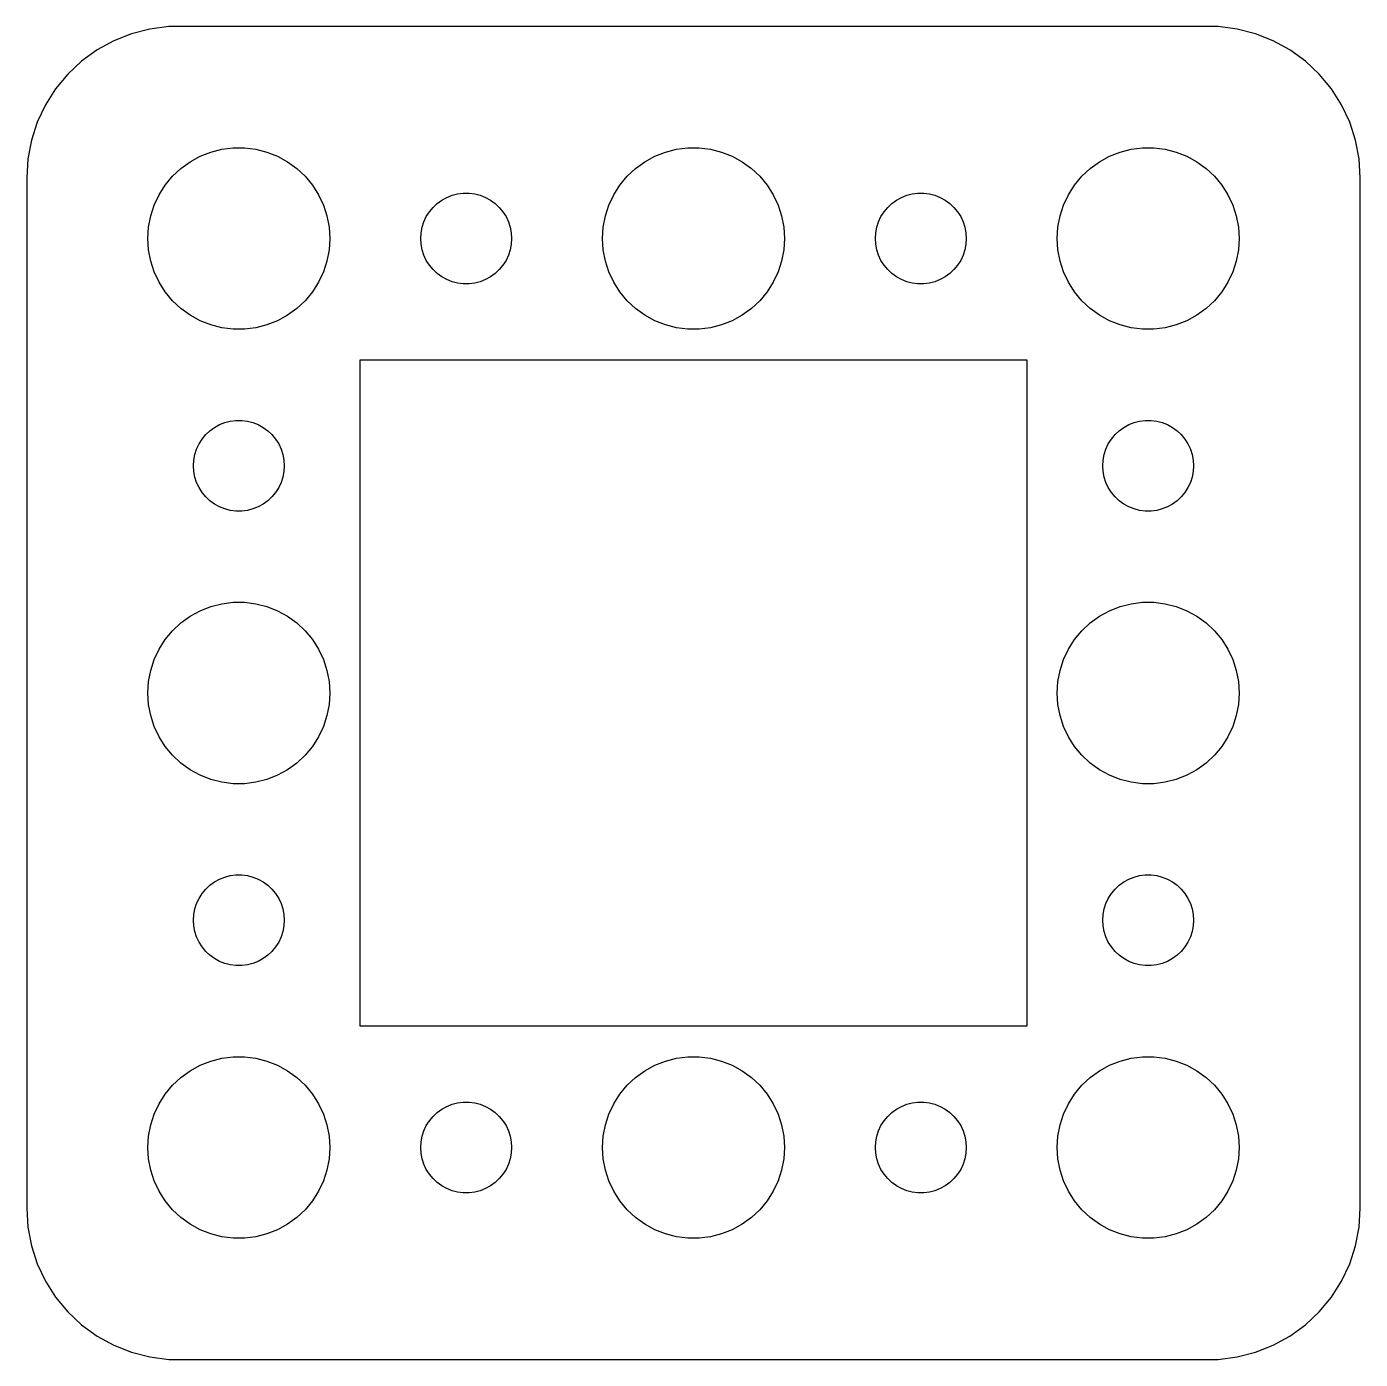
# Model space of a CAD drawing. Header units: metres. Extents: x -22 to 22, y 248 to 508.
# Drawn here: x -22 to 22, y 302.01 to 345.99 of the extents above; entities that cross this region are included whole.
import ezdxf

# ---------------------------------------------------------------- set-up
doc = ezdxf.new("R2010")
doc.units = ezdxf.units.M

msp = doc.modelspace()

# ---------------------------------------------------------------- linework, layer by layer
for p, q in [((-17.9369, 345.911), (-18.5451, 345.755)), ((-17.3139, 345.99), (-17.9369, 345.911)), ((17.3139, 345.99), (-17.3139, 345.99)), ((17.9369, 345.911), (17.3139, 345.99)), ((18.5451, 345.755), (17.9369, 345.911)), ((-19.1289, 345.524), (-19.6791, 345.222)), ((-18.5451, 345.755), (-19.1289, 345.524)), ((19.1289, 345.524), (18.5451, 345.755)), ((19.6791, 345.222), (19.1289, 345.524)), ((-19.6791, 345.222), (-20.1871, 344.853)), ((20.1871, 344.853), (19.6791, 345.222)), ((-20.1871, 344.853), (-20.6448, 344.423)), ((20.6448, 344.423), (20.1871, 344.853)), ((-20.6448, 344.423), (-21.0451, 343.939)), ((21.0451, 343.939), (20.6448, 344.423)), ((-21.0451, 343.939), (-21.3815, 343.409)), ((21.3815, 343.409), (21.0451, 343.939)), ((-21.3815, 343.409), (-21.6489, 342.841)), ((21.6489, 342.841), (21.3815, 343.409)), ((-21.6489, 342.841), (-21.8429, 342.243)), ((21.8429, 342.243), (21.6489, 342.841)), ((-21.8429, 342.243), (-21.9606, 341.627)), ((-15.927, 341.853), (-15.5621, 341.947)), ((-15.5621, 341.947), (-15.1884, 341.994)), ((-15.1884, 341.994), (-14.8116, 341.994)), ((-14.8116, 341.994), (-14.4379, 341.947)), ((-14.4379, 341.947), (-14.0729, 341.853)), ((-0.92705, 341.853), (-0.56213, 341.947)), ((-0.56213, 341.947), (-0.18837, 341.994)), ((-0.18837, 341.994), (0.18837, 341.994)), ((0.18837, 341.994), (0.56213, 341.947)), ((0.56213, 341.947), (0.92705, 341.853)), ((14.0729, 341.853), (14.4379, 341.947)), ((14.4379, 341.947), (14.8116, 341.994)), ((14.8116, 341.994), (15.1884, 341.994)), ((15.1884, 341.994), (15.5621, 341.947)), ((15.5621, 341.947), (15.927, 341.853)), ((21.9606, 341.627), (21.8429, 342.243)), ((-21.9606, 341.627), (-22, 341)), ((-16.9123, 341.312), (-16.6075, 341.533)), ((-16.6075, 341.533), (-16.2773, 341.714)), ((-16.2773, 341.714), (-15.927, 341.853)), ((-14.0729, 341.853), (-13.7227, 341.714)), ((-13.7227, 341.714), (-13.3925, 341.533)), ((-13.3925, 341.533), (-13.0877, 341.312)), ((-1.91226, 341.312), (-1.60747, 341.533)), ((-1.60747, 341.533), (-1.27733, 341.714)), ((-1.27733, 341.714), (-0.92705, 341.853)), ((0.92705, 341.853), (1.27733, 341.714)), ((1.27733, 341.714), (1.60747, 341.533)), ((1.60747, 341.533), (1.91226, 341.312)), ((13.0877, 341.312), (13.3925, 341.533)), ((13.3925, 341.533), (13.7227, 341.714)), ((13.7227, 341.714), (14.0729, 341.853)), ((15.927, 341.853), (16.2773, 341.714)), ((16.2773, 341.714), (16.6075, 341.533)), ((16.6075, 341.533), (16.9123, 341.312)), ((22, 341), (21.9606, 341.627)), ((-22, 341), (-22, 307)), ((-17.427, 340.763), (-17.1869, 341.054)), ((-17.1869, 341.054), (-16.9123, 341.312)), ((-13.0877, 341.312), (-12.8131, 341.054)), ((-12.8131, 341.054), (-12.5729, 340.763)), ((-2.42705, 340.763), (-2.1869, 341.054)), ((-2.1869, 341.054), (-1.91226, 341.312)), ((1.91226, 341.312), (2.1869, 341.054)), ((2.1869, 341.054), (2.42705, 340.763)), ((12.5729, 340.763), (12.8131, 341.054)), ((12.8131, 341.054), (13.0877, 341.312)), ((16.9123, 341.312), (17.1869, 341.054)), ((17.1869, 341.054), (17.427, 340.763)), ((22, 307), (22, 341)), ((-17.6289, 340.445), (-17.427, 340.763)), ((-12.5729, 340.763), (-12.3711, 340.445)), ((-2.62891, 340.445), (-2.42705, 340.763)), ((2.42705, 340.763), (2.62891, 340.445)), ((12.3711, 340.445), (12.5729, 340.763)), ((17.427, 340.763), (17.6289, 340.445)), ((-17.7893, 340.104), (-17.6289, 340.445)), ((-12.3711, 340.445), (-12.2107, 340.104)), ((-8.59344, 340.027), (-8.45613, 340.156)), ((-8.45613, 340.156), (-8.30373, 340.266)), ((-8.30373, 340.266), (-8.13866, 340.357)), ((-8.13866, 340.357), (-7.96352, 340.427)), ((-7.96352, 340.427), (-7.78107, 340.473)), ((-7.78107, 340.473), (-7.59418, 340.497)), ((-7.59418, 340.497), (-7.40581, 340.497)), ((-7.40581, 340.497), (-7.21892, 340.473)), ((-7.21892, 340.473), (-7.03647, 340.427)), ((-7.03647, 340.427), (-6.86133, 340.357)), ((-6.86133, 340.357), (-6.69626, 340.266)), ((-6.69626, 340.266), (-6.54385, 340.156)), ((-6.54385, 340.156), (-6.40654, 340.027)), ((-2.78932, 340.104), (-2.62891, 340.445)), ((2.62891, 340.445), (2.78932, 340.104)), ((6.40654, 340.027), (6.54385, 340.156)), ((6.54385, 340.156), (6.69626, 340.266)), ((6.69626, 340.266), (6.86133, 340.357)), ((6.86133, 340.357), (7.03647, 340.427)), ((7.03647, 340.427), (7.21892, 340.473)), ((7.21892, 340.473), (7.40581, 340.497)), ((7.40581, 340.497), (7.59418, 340.497)), ((7.59418, 340.497), (7.78107, 340.473)), ((7.78107, 340.473), (7.96352, 340.427)), ((7.96352, 340.427), (8.13866, 340.357)), ((8.13866, 340.357), (8.30373, 340.266)), ((8.30373, 340.266), (8.45613, 340.156)), ((8.45613, 340.156), (8.59344, 340.027)), ((12.2107, 340.104), (12.3711, 340.445)), ((17.6289, 340.445), (17.7893, 340.104)), ((-17.9763, 339.376), (-17.9057, 339.746)), ((-17.9057, 339.746), (-17.7893, 340.104)), ((-12.2107, 340.104), (-12.0942, 339.746)), ((-12.0942, 339.746), (-12.0237, 339.376)), ((-8.89465, 339.552), (-8.81445, 339.723)), ((-8.81445, 339.723), (-8.71352, 339.882)), ((-8.71352, 339.882), (-8.59344, 340.027)), ((-6.40654, 340.027), (-6.28647, 339.882)), ((-6.28647, 339.882), (-6.18553, 339.723)), ((-6.18553, 339.723), (-6.10533, 339.552)), ((-2.97633, 339.376), (-2.90575, 339.746)), ((-2.90575, 339.746), (-2.78932, 340.104)), ((2.78932, 340.104), (2.90575, 339.746)), ((2.90575, 339.746), (2.97633, 339.376)), ((6.10533, 339.552), (6.18553, 339.723)), ((6.18553, 339.723), (6.28647, 339.882)), ((6.28647, 339.882), (6.40654, 340.027)), ((8.59344, 340.027), (8.71352, 339.882)), ((8.71352, 339.882), (8.81445, 339.723)), ((8.81445, 339.723), (8.89465, 339.552)), ((12.0237, 339.376), (12.0942, 339.746)), ((12.0942, 339.746), (12.2107, 340.104)), ((17.7893, 340.104), (17.9057, 339.746)), ((17.9057, 339.746), (17.9763, 339.376)), ((-18, 339), (-17.9763, 339.376)), ((-12.0237, 339.376), (-12, 339)), ((-8.98816, 339.188), (-8.95287, 339.373)), ((-8.95287, 339.373), (-8.89465, 339.552)), ((-6.10533, 339.552), (-6.04712, 339.373)), ((-6.04712, 339.373), (-6.01183, 339.188)), ((-3, 339), (-2.97633, 339.376)), ((2.97633, 339.376), (3, 339)), ((6.01183, 339.188), (6.04712, 339.373)), ((6.04712, 339.373), (6.10533, 339.552)), ((8.89465, 339.552), (8.95287, 339.373)), ((8.95287, 339.373), (8.98816, 339.188)), ((12, 339), (12.0237, 339.376)), ((17.9763, 339.376), (18, 339)), ((-17.9763, 338.624), (-18, 339)), ((-12, 339), (-12.0237, 338.624)), ((-9, 339), (-8.98816, 339.188)), ((-8.98816, 338.812), (-9, 339)), ((-8.95287, 338.627), (-8.98816, 338.812)), ((-6.01183, 338.812), (-6.04712, 338.627)), ((-6.01183, 339.188), (-6, 339)), ((-6, 339), (-6.01183, 338.812)), ((-2.97633, 338.624), (-3, 339)), ((3, 339), (2.97633, 338.624)), ((6, 339), (6.01183, 339.188)), ((6.01183, 338.812), (6, 339)), ((6.04712, 338.627), (6.01183, 338.812)), ((8.98816, 338.812), (8.95287, 338.627)), ((8.98816, 339.188), (9, 339)), ((9, 339), (8.98816, 338.812)), ((12.0237, 338.624), (12, 339)), ((18, 339), (17.9763, 338.624)), ((-17.9057, 338.254), (-17.9763, 338.624)), ((-12.0237, 338.624), (-12.0942, 338.254)), ((-8.89465, 338.448), (-8.95287, 338.627)), ((-8.81445, 338.277), (-8.89465, 338.448)), ((-6.10533, 338.448), (-6.18553, 338.277)), ((-6.04712, 338.627), (-6.10533, 338.448)), ((-2.90575, 338.254), (-2.97633, 338.624)), ((2.97633, 338.624), (2.90575, 338.254)), ((6.10533, 338.448), (6.04712, 338.627)), ((6.18553, 338.277), (6.10533, 338.448)), ((8.89465, 338.448), (8.81445, 338.277)), ((8.95287, 338.627), (8.89465, 338.448)), ((12.0942, 338.254), (12.0237, 338.624)), ((17.9763, 338.624), (17.9057, 338.254)), ((-17.7893, 337.896), (-17.9057, 338.254)), ((-12.0942, 338.254), (-12.2107, 337.896)), ((-8.71352, 338.118), (-8.81445, 338.277)), ((-8.59344, 337.973), (-8.71352, 338.118)), ((-8.45613, 337.844), (-8.59344, 337.973)), ((-6.40654, 337.973), (-6.54385, 337.844)), ((-6.28647, 338.118), (-6.40654, 337.973)), ((-6.18553, 338.277), (-6.28647, 338.118)), ((-2.78932, 337.896), (-2.90575, 338.254)), ((2.90575, 338.254), (2.78932, 337.896)), ((6.28647, 338.118), (6.18553, 338.277)), ((6.40654, 337.973), (6.28647, 338.118)), ((6.54385, 337.844), (6.40654, 337.973)), ((8.59344, 337.973), (8.45613, 337.844)), ((8.71352, 338.118), (8.59344, 337.973)), ((8.81445, 338.277), (8.71352, 338.118)), ((12.2107, 337.896), (12.0942, 338.254)), ((17.9057, 338.254), (17.7893, 337.896)), ((-17.6289, 337.555), (-17.7893, 337.896)), ((-17.427, 337.237), (-17.6289, 337.555)), ((-12.3711, 337.555), (-12.5729, 337.237)), ((-12.2107, 337.896), (-12.3711, 337.555)), ((-8.30373, 337.734), (-8.45613, 337.844)), ((-8.13866, 337.643), (-8.30373, 337.734)), ((-7.96352, 337.573), (-8.13866, 337.643)), ((-7.78107, 337.527), (-7.96352, 337.573)), ((-7.59418, 337.503), (-7.78107, 337.527)), ((-7.40581, 337.503), (-7.59418, 337.503)), ((-7.21892, 337.527), (-7.40581, 337.503)), ((-7.03647, 337.573), (-7.21892, 337.527)), ((-6.86133, 337.643), (-7.03647, 337.573)), ((-6.69626, 337.734), (-6.86133, 337.643)), ((-6.54385, 337.844), (-6.69626, 337.734)), ((-2.62891, 337.555), (-2.78932, 337.896)), ((-2.42705, 337.237), (-2.62891, 337.555)), ((2.62891, 337.555), (2.42705, 337.237)), ((2.78932, 337.896), (2.62891, 337.555)), ((6.69626, 337.734), (6.54385, 337.844)), ((6.86133, 337.643), (6.69626, 337.734)), ((7.03647, 337.573), (6.86133, 337.643)), ((7.21892, 337.527), (7.03647, 337.573)), ((7.40581, 337.503), (7.21892, 337.527)), ((7.59418, 337.503), (7.40581, 337.503)), ((7.78107, 337.527), (7.59418, 337.503)), ((7.96352, 337.573), (7.78107, 337.527)), ((8.13866, 337.643), (7.96352, 337.573)), ((8.30373, 337.734), (8.13866, 337.643)), ((8.45613, 337.844), (8.30373, 337.734)), ((12.3711, 337.555), (12.2107, 337.896)), ((12.5729, 337.237), (12.3711, 337.555)), ((17.6289, 337.555), (17.427, 337.237)), ((17.7893, 337.896), (17.6289, 337.555)), ((-17.1869, 336.946), (-17.427, 337.237)), ((-12.5729, 337.237), (-12.8131, 336.946)), ((-2.1869, 336.946), (-2.42705, 337.237)), ((2.42705, 337.237), (2.1869, 336.946)), ((12.8131, 336.946), (12.5729, 337.237)), ((17.427, 337.237), (17.1869, 336.946)), ((-16.9123, 336.688), (-17.1869, 336.946)), ((-16.6075, 336.467), (-16.9123, 336.688)), ((-13.0877, 336.688), (-13.3925, 336.467)), ((-12.8131, 336.946), (-13.0877, 336.688)), ((-1.91226, 336.688), (-2.1869, 336.946)), ((-1.60747, 336.467), (-1.91226, 336.688)), ((1.91226, 336.688), (1.60747, 336.467)), ((2.1869, 336.946), (1.91226, 336.688)), ((13.0877, 336.688), (12.8131, 336.946)), ((13.3925, 336.467), (13.0877, 336.688)), ((16.9123, 336.688), (16.6075, 336.467)), ((17.1869, 336.946), (16.9123, 336.688)), ((-16.2773, 336.286), (-16.6075, 336.467)), ((-15.927, 336.147), (-16.2773, 336.286)), ((-13.7227, 336.286), (-14.0729, 336.147)), ((-13.3925, 336.467), (-13.7227, 336.286)), ((-1.27733, 336.286), (-1.60747, 336.467)), ((-0.92705, 336.147), (-1.27733, 336.286)), ((1.27733, 336.286), (0.92705, 336.147)), ((1.60747, 336.467), (1.27733, 336.286)), ((13.7227, 336.286), (13.3925, 336.467)), ((14.0729, 336.147), (13.7227, 336.286)), ((16.2773, 336.286), (15.927, 336.147)), ((16.6075, 336.467), (16.2773, 336.286)), ((-15.5621, 336.053), (-15.927, 336.147)), ((-15.1884, 336.006), (-15.5621, 336.053)), ((-14.8116, 336.006), (-15.1884, 336.006)), ((-14.4379, 336.053), (-14.8116, 336.006)), ((-14.0729, 336.147), (-14.4379, 336.053)), ((-0.56213, 336.053), (-0.92705, 336.147)), ((-0.18837, 336.006), (-0.56213, 336.053)), ((0.18837, 336.006), (-0.18837, 336.006)), ((0.56213, 336.053), (0.18837, 336.006)), ((0.92705, 336.147), (0.56213, 336.053)), ((14.4379, 336.053), (14.0729, 336.147)), ((14.8116, 336.006), (14.4379, 336.053)), ((15.1884, 336.006), (14.8116, 336.006)), ((15.5621, 336.053), (15.1884, 336.006)), ((15.927, 336.147), (15.5621, 336.053)), ((-11, 313), (-11, 335)), ((-11, 335), (11, 335)), ((11, 335), (11, 313)), ((-16.0934, 332.527), (-15.9561, 332.656)), ((-15.9561, 332.656), (-15.8037, 332.766)), ((-15.8037, 332.766), (-15.6387, 332.857)), ((-15.6387, 332.857), (-15.4635, 332.927)), ((-15.4635, 332.927), (-15.2811, 332.973)), ((-15.2811, 332.973), (-15.0942, 332.997)), ((-15.0942, 332.997), (-14.9058, 332.997)), ((-14.9058, 332.997), (-14.7189, 332.973)), ((-14.7189, 332.973), (-14.5365, 332.927)), ((-14.5365, 332.927), (-14.3613, 332.857)), ((-14.3613, 332.857), (-14.1963, 332.766)), ((-14.1963, 332.766), (-14.0439, 332.656)), ((-14.0439, 332.656), (-13.9065, 332.527)), ((13.9065, 332.527), (14.0439, 332.656)), ((14.0439, 332.656), (14.1963, 332.766)), ((14.1963, 332.766), (14.3613, 332.857)), ((14.3613, 332.857), (14.5365, 332.927)), ((14.5365, 332.927), (14.7189, 332.973)), ((14.7189, 332.973), (14.9058, 332.997)), ((14.9058, 332.997), (15.0942, 332.997)), ((15.0942, 332.997), (15.2811, 332.973)), ((15.2811, 332.973), (15.4635, 332.927)), ((15.4635, 332.927), (15.6387, 332.857)), ((15.6387, 332.857), (15.8037, 332.766)), ((15.8037, 332.766), (15.9561, 332.656)), ((15.9561, 332.656), (16.0934, 332.527)), ((-16.3947, 332.052), (-16.3145, 332.223)), ((-16.3145, 332.223), (-16.2135, 332.382)), ((-16.2135, 332.382), (-16.0934, 332.527)), ((-13.9065, 332.527), (-13.7865, 332.382)), ((-13.7865, 332.382), (-13.6855, 332.223)), ((-13.6855, 332.223), (-13.6053, 332.052)), ((13.6053, 332.052), (13.6855, 332.223)), ((13.6855, 332.223), (13.7865, 332.382)), ((13.7865, 332.382), (13.9065, 332.527)), ((16.0934, 332.527), (16.2135, 332.382)), ((16.2135, 332.382), (16.3145, 332.223)), ((16.3145, 332.223), (16.3947, 332.052)), ((-16.4882, 331.688), (-16.4529, 331.873)), ((-16.4529, 331.873), (-16.3947, 332.052)), ((-13.6053, 332.052), (-13.5471, 331.873)), ((-13.5471, 331.873), (-13.5118, 331.688)), ((13.5118, 331.688), (13.5471, 331.873)), ((13.5471, 331.873), (13.6053, 332.052)), ((16.3947, 332.052), (16.4529, 331.873)), ((16.4529, 331.873), (16.4882, 331.688)), ((-16.5, 331.5), (-16.4882, 331.688)), ((-16.4882, 331.312), (-16.5, 331.5)), ((-13.5118, 331.688), (-13.5, 331.5)), ((-13.5, 331.5), (-13.5118, 331.312)), ((13.5, 331.5), (13.5118, 331.688)), ((13.5118, 331.312), (13.5, 331.5)), ((16.4882, 331.688), (16.5, 331.5)), ((16.5, 331.5), (16.4882, 331.312)), ((-16.4529, 331.127), (-16.4882, 331.312)), ((-16.3947, 330.948), (-16.4529, 331.127)), ((-16.3145, 330.777), (-16.3947, 330.948)), ((-13.6053, 330.948), (-13.6855, 330.777)), ((-13.5471, 331.127), (-13.6053, 330.948)), ((-13.5118, 331.312), (-13.5471, 331.127)), ((13.5471, 331.127), (13.5118, 331.312)), ((13.6053, 330.948), (13.5471, 331.127)), ((13.6855, 330.777), (13.6053, 330.948)), ((16.3947, 330.948), (16.3145, 330.777)), ((16.4529, 331.127), (16.3947, 330.948)), ((16.4882, 331.312), (16.4529, 331.127)), ((-16.2135, 330.618), (-16.3145, 330.777)), ((-16.0934, 330.473), (-16.2135, 330.618)), ((-15.9561, 330.344), (-16.0934, 330.473)), ((-13.9065, 330.473), (-14.0439, 330.344)), ((-13.7865, 330.618), (-13.9065, 330.473)), ((-13.6855, 330.777), (-13.7865, 330.618)), ((13.7865, 330.618), (13.6855, 330.777)), ((13.9065, 330.473), (13.7865, 330.618)), ((14.0439, 330.344), (13.9065, 330.473)), ((16.0934, 330.473), (15.9561, 330.344)), ((16.2135, 330.618), (16.0934, 330.473)), ((16.3145, 330.777), (16.2135, 330.618)), ((-15.8037, 330.234), (-15.9561, 330.344)), ((-15.6387, 330.143), (-15.8037, 330.234)), ((-15.4635, 330.073), (-15.6387, 330.143)), ((-15.2811, 330.027), (-15.4635, 330.073)), ((-15.0942, 330.003), (-15.2811, 330.027)), ((-14.9058, 330.003), (-15.0942, 330.003)), ((-14.7189, 330.027), (-14.9058, 330.003)), ((-14.5365, 330.073), (-14.7189, 330.027)), ((-14.3613, 330.143), (-14.5365, 330.073)), ((-14.1963, 330.234), (-14.3613, 330.143)), ((-14.0439, 330.344), (-14.1963, 330.234)), ((14.1963, 330.234), (14.0439, 330.344)), ((14.3613, 330.143), (14.1963, 330.234)), ((14.5365, 330.073), (14.3613, 330.143)), ((14.7189, 330.027), (14.5365, 330.073)), ((14.9058, 330.003), (14.7189, 330.027)), ((15.0942, 330.003), (14.9058, 330.003)), ((15.2811, 330.027), (15.0942, 330.003)), ((15.4635, 330.073), (15.2811, 330.027)), ((15.6387, 330.143), (15.4635, 330.073)), ((15.8037, 330.234), (15.6387, 330.143)), ((15.9561, 330.344), (15.8037, 330.234)), ((-15.927, 326.853), (-15.5621, 326.947)), ((-15.5621, 326.947), (-15.1884, 326.994)), ((-15.1884, 326.994), (-14.8116, 326.994)), ((-14.8116, 326.994), (-14.4379, 326.947)), ((-14.4379, 326.947), (-14.0729, 326.853)), ((14.0729, 326.853), (14.4379, 326.947)), ((14.4379, 326.947), (14.8116, 326.994)), ((14.8116, 326.994), (15.1884, 326.994)), ((15.1884, 326.994), (15.5621, 326.947)), ((15.5621, 326.947), (15.927, 326.853)), ((-16.9123, 326.312), (-16.6075, 326.533)), ((-16.6075, 326.533), (-16.2773, 326.714)), ((-16.2773, 326.714), (-15.927, 326.853)), ((-14.0729, 326.853), (-13.7227, 326.714)), ((-13.7227, 326.714), (-13.3925, 326.533)), ((-13.3925, 326.533), (-13.0877, 326.312)), ((13.0877, 326.312), (13.3925, 326.533)), ((13.3925, 326.533), (13.7227, 326.714)), ((13.7227, 326.714), (14.0729, 326.853)), ((15.927, 326.853), (16.2773, 326.714)), ((16.2773, 326.714), (16.6075, 326.533)), ((16.6075, 326.533), (16.9123, 326.312)), ((-17.427, 325.763), (-17.1869, 326.054)), ((-17.1869, 326.054), (-16.9123, 326.312)), ((-13.0877, 326.312), (-12.8131, 326.054)), ((-12.8131, 326.054), (-12.5729, 325.763)), ((12.5729, 325.763), (12.8131, 326.054)), ((12.8131, 326.054), (13.0877, 326.312)), ((16.9123, 326.312), (17.1869, 326.054)), ((17.1869, 326.054), (17.427, 325.763)), ((-17.6289, 325.445), (-17.427, 325.763)), ((-12.5729, 325.763), (-12.3711, 325.445)), ((12.3711, 325.445), (12.5729, 325.763)), ((17.427, 325.763), (17.6289, 325.445)), ((-17.7893, 325.104), (-17.6289, 325.445)), ((-12.3711, 325.445), (-12.2107, 325.104)), ((12.2107, 325.104), (12.3711, 325.445)), ((17.6289, 325.445), (17.7893, 325.104)), ((-17.9763, 324.376), (-17.9057, 324.746)), ((-17.9057, 324.746), (-17.7893, 325.104)), ((-12.2107, 325.104), (-12.0942, 324.746)), ((-12.0942, 324.746), (-12.0237, 324.376)), ((12.0237, 324.376), (12.0942, 324.746)), ((12.0942, 324.746), (12.2107, 325.104)), ((17.7893, 325.104), (17.9057, 324.746)), ((17.9057, 324.746), (17.9763, 324.376)), ((-18, 324), (-17.9763, 324.376)), ((-12.0237, 324.376), (-12, 324)), ((12, 324), (12.0237, 324.376)), ((17.9763, 324.376), (18, 324)), ((-17.9763, 323.624), (-18, 324)), ((-12, 324), (-12.0237, 323.624)), ((12.0237, 323.624), (12, 324)), ((18, 324), (17.9763, 323.624)), ((-17.9057, 323.254), (-17.9763, 323.624)), ((-12.0237, 323.624), (-12.0942, 323.254)), ((12.0942, 323.254), (12.0237, 323.624)), ((17.9763, 323.624), (17.9057, 323.254)), ((-17.7893, 322.896), (-17.9057, 323.254)), ((-12.0942, 323.254), (-12.2107, 322.896)), ((12.2107, 322.896), (12.0942, 323.254)), ((17.9057, 323.254), (17.7893, 322.896)), ((-17.6289, 322.555), (-17.7893, 322.896)), ((-17.427, 322.237), (-17.6289, 322.555)), ((-12.3711, 322.555), (-12.5729, 322.237)), ((-12.2107, 322.896), (-12.3711, 322.555)), ((12.3711, 322.555), (12.2107, 322.896)), ((12.5729, 322.237), (12.3711, 322.555)), ((17.6289, 322.555), (17.427, 322.237)), ((17.7893, 322.896), (17.6289, 322.555)), ((-17.1869, 321.946), (-17.427, 322.237)), ((-12.5729, 322.237), (-12.8131, 321.946)), ((12.8131, 321.946), (12.5729, 322.237)), ((17.427, 322.237), (17.1869, 321.946)), ((-16.9123, 321.688), (-17.1869, 321.946)), ((-16.6075, 321.467), (-16.9123, 321.688)), ((-13.0877, 321.688), (-13.3925, 321.467)), ((-12.8131, 321.946), (-13.0877, 321.688)), ((13.0877, 321.688), (12.8131, 321.946)), ((13.3925, 321.467), (13.0877, 321.688)), ((16.9123, 321.688), (16.6075, 321.467)), ((17.1869, 321.946), (16.9123, 321.688)), ((-16.2773, 321.286), (-16.6075, 321.467)), ((-15.927, 321.147), (-16.2773, 321.286)), ((-13.7227, 321.286), (-14.0729, 321.147)), ((-13.3925, 321.467), (-13.7227, 321.286)), ((13.7227, 321.286), (13.3925, 321.467)), ((14.0729, 321.147), (13.7227, 321.286)), ((16.2773, 321.286), (15.927, 321.147)), ((16.6075, 321.467), (16.2773, 321.286)), ((-15.5621, 321.053), (-15.927, 321.147)), ((-15.1884, 321.006), (-15.5621, 321.053)), ((-14.8116, 321.006), (-15.1884, 321.006)), ((-14.4379, 321.053), (-14.8116, 321.006)), ((-14.0729, 321.147), (-14.4379, 321.053)), ((14.4379, 321.053), (14.0729, 321.147)), ((14.8116, 321.006), (14.4379, 321.053)), ((15.1884, 321.006), (14.8116, 321.006)), ((15.5621, 321.053), (15.1884, 321.006)), ((15.927, 321.147), (15.5621, 321.053)), ((-15.9561, 317.656), (-15.8037, 317.766)), ((-15.8037, 317.766), (-15.6387, 317.857)), ((-15.6387, 317.857), (-15.4635, 317.927)), ((-15.4635, 317.927), (-15.2811, 317.973)), ((-15.2811, 317.973), (-15.0942, 317.997)), ((-15.0942, 317.997), (-14.9058, 317.997)), ((-14.9058, 317.997), (-14.7189, 317.973)), ((-14.7189, 317.973), (-14.5365, 317.927)), ((-14.5365, 317.927), (-14.3613, 317.857)), ((-14.3613, 317.857), (-14.1963, 317.766)), ((-14.1963, 317.766), (-14.0439, 317.656)), ((14.0439, 317.656), (14.1963, 317.766)), ((14.1963, 317.766), (14.3613, 317.857)), ((14.3613, 317.857), (14.5365, 317.927)), ((14.5365, 317.927), (14.7189, 317.973)), ((14.7189, 317.973), (14.9058, 317.997)), ((14.9058, 317.997), (15.0942, 317.997)), ((15.0942, 317.997), (15.2811, 317.973)), ((15.2811, 317.973), (15.4635, 317.927)), ((15.4635, 317.927), (15.6387, 317.857)), ((15.6387, 317.857), (15.8037, 317.766)), ((15.8037, 317.766), (15.9561, 317.656)), ((-16.3145, 317.223), (-16.2135, 317.382)), ((-16.2135, 317.382), (-16.0934, 317.527)), ((-16.0934, 317.527), (-15.9561, 317.656)), ((-14.0439, 317.656), (-13.9065, 317.527)), ((-13.9065, 317.527), (-13.7865, 317.382)), ((-13.7865, 317.382), (-13.6855, 317.223)), ((13.6855, 317.223), (13.7865, 317.382)), ((13.7865, 317.382), (13.9065, 317.527)), ((13.9065, 317.527), (14.0439, 317.656)), ((15.9561, 317.656), (16.0934, 317.527)), ((16.0934, 317.527), (16.2135, 317.382)), ((16.2135, 317.382), (16.3145, 317.223)), ((-16.4882, 316.688), (-16.4529, 316.873)), ((-16.4529, 316.873), (-16.3947, 317.052)), ((-16.3947, 317.052), (-16.3145, 317.223)), ((-13.6855, 317.223), (-13.6053, 317.052)), ((-13.6053, 317.052), (-13.5471, 316.873)), ((-13.5471, 316.873), (-13.5118, 316.688)), ((13.5118, 316.688), (13.5471, 316.873)), ((13.5471, 316.873), (13.6053, 317.052)), ((13.6053, 317.052), (13.6855, 317.223)), ((16.3145, 317.223), (16.3947, 317.052)), ((16.3947, 317.052), (16.4529, 316.873)), ((16.4529, 316.873), (16.4882, 316.688)), ((-16.5, 316.5), (-16.4882, 316.688)), ((-16.4882, 316.312), (-16.5, 316.5)), ((-13.5118, 316.688), (-13.5, 316.5)), ((-13.5, 316.5), (-13.5118, 316.312)), ((13.5, 316.5), (13.5118, 316.688)), ((13.5118, 316.312), (13.5, 316.5)), ((16.4882, 316.688), (16.5, 316.5)), ((16.5, 316.5), (16.4882, 316.312)), ((-16.4529, 316.127), (-16.4882, 316.312)), ((-16.3947, 315.948), (-16.4529, 316.127)), ((-16.3145, 315.777), (-16.3947, 315.948)), ((-13.6053, 315.948), (-13.6855, 315.777)), ((-13.5471, 316.127), (-13.6053, 315.948)), ((-13.5118, 316.312), (-13.5471, 316.127)), ((13.5471, 316.127), (13.5118, 316.312)), ((13.6053, 315.948), (13.5471, 316.127)), ((13.6855, 315.777), (13.6053, 315.948)), ((16.3947, 315.948), (16.3145, 315.777)), ((16.4529, 316.127), (16.3947, 315.948)), ((16.4882, 316.312), (16.4529, 316.127)), ((-16.2135, 315.618), (-16.3145, 315.777)), ((-16.0934, 315.473), (-16.2135, 315.618)), ((-13.7865, 315.618), (-13.9065, 315.473)), ((-13.6855, 315.777), (-13.7865, 315.618)), ((13.7865, 315.618), (13.6855, 315.777)), ((13.9065, 315.473), (13.7865, 315.618)), ((16.2135, 315.618), (16.0934, 315.473)), ((16.3145, 315.777), (16.2135, 315.618)), ((-15.9561, 315.344), (-16.0934, 315.473)), ((-15.8037, 315.234), (-15.9561, 315.344)), ((-15.6387, 315.143), (-15.8037, 315.234)), ((-15.4635, 315.073), (-15.6387, 315.143)), ((-15.2811, 315.027), (-15.4635, 315.073)), ((-14.5365, 315.073), (-14.7189, 315.027)), ((-14.3613, 315.143), (-14.5365, 315.073)), ((-14.1963, 315.234), (-14.3613, 315.143)), ((-14.0439, 315.344), (-14.1963, 315.234)), ((-13.9065, 315.473), (-14.0439, 315.344)), ((14.0439, 315.344), (13.9065, 315.473)), ((14.1963, 315.234), (14.0439, 315.344)), ((14.3613, 315.143), (14.1963, 315.234)), ((14.5365, 315.073), (14.3613, 315.143)), ((14.7189, 315.027), (14.5365, 315.073)), ((15.4635, 315.073), (15.2811, 315.027)), ((15.6387, 315.143), (15.4635, 315.073)), ((15.8037, 315.234), (15.6387, 315.143)), ((15.9561, 315.344), (15.8037, 315.234)), ((16.0934, 315.473), (15.9561, 315.344)), ((-15.0942, 315.003), (-15.2811, 315.027)), ((-14.9058, 315.003), (-15.0942, 315.003)), ((-14.7189, 315.027), (-14.9058, 315.003)), ((14.9058, 315.003), (14.7189, 315.027)), ((15.0942, 315.003), (14.9058, 315.003)), ((15.2811, 315.027), (15.0942, 315.003)), ((11, 313), (-11, 313)), ((-15.5621, 311.947), (-15.1884, 311.994)), ((-15.1884, 311.994), (-14.8116, 311.994)), ((-14.8116, 311.994), (-14.4379, 311.947)), ((-0.56213, 311.947), (-0.18837, 311.994)), ((-0.18837, 311.994), (0.18837, 311.994)), ((0.18837, 311.994), (0.56213, 311.947)), ((14.4379, 311.947), (14.8116, 311.994)), ((14.8116, 311.994), (15.1884, 311.994)), ((15.1884, 311.994), (15.5621, 311.947)), ((-16.9123, 311.312), (-16.6075, 311.533)), ((-16.6075, 311.533), (-16.2773, 311.714)), ((-16.2773, 311.714), (-15.927, 311.853)), ((-15.927, 311.853), (-15.5621, 311.947)), ((-14.4379, 311.947), (-14.0729, 311.853)), ((-14.0729, 311.853), (-13.7227, 311.714)), ((-13.7227, 311.714), (-13.3925, 311.533)), ((-13.3925, 311.533), (-13.0877, 311.312)), ((-1.91226, 311.312), (-1.60747, 311.533)), ((-1.60747, 311.533), (-1.27733, 311.714)), ((-1.27733, 311.714), (-0.92705, 311.853)), ((-0.92705, 311.853), (-0.56213, 311.947)), ((0.56213, 311.947), (0.92705, 311.853)), ((0.92705, 311.853), (1.27733, 311.714)), ((1.27733, 311.714), (1.60747, 311.533)), ((1.60747, 311.533), (1.91226, 311.312)), ((13.0877, 311.312), (13.3925, 311.533)), ((13.3925, 311.533), (13.7227, 311.714)), ((13.7227, 311.714), (14.0729, 311.853)), ((14.0729, 311.853), (14.4379, 311.947)), ((15.5621, 311.947), (15.927, 311.853)), ((15.927, 311.853), (16.2773, 311.714)), ((16.2773, 311.714), (16.6075, 311.533)), ((16.6075, 311.533), (16.9123, 311.312)), ((-17.1869, 311.054), (-16.9123, 311.312)), ((-13.0877, 311.312), (-12.8131, 311.054)), ((-2.1869, 311.054), (-1.91226, 311.312)), ((1.91226, 311.312), (2.1869, 311.054)), ((12.8131, 311.054), (13.0877, 311.312)), ((16.9123, 311.312), (17.1869, 311.054)), ((-17.6289, 310.445), (-17.427, 310.763)), ((-17.427, 310.763), (-17.1869, 311.054)), ((-12.8131, 311.054), (-12.5729, 310.763)), ((-12.5729, 310.763), (-12.3711, 310.445)), ((-2.62891, 310.445), (-2.42705, 310.763)), ((-2.42705, 310.763), (-2.1869, 311.054)), ((2.1869, 311.054), (2.42705, 310.763)), ((2.42705, 310.763), (2.62891, 310.445)), ((12.3711, 310.445), (12.5729, 310.763)), ((12.5729, 310.763), (12.8131, 311.054)), ((17.1869, 311.054), (17.427, 310.763)), ((17.427, 310.763), (17.6289, 310.445)), ((-17.7893, 310.104), (-17.6289, 310.445)), ((-12.3711, 310.445), (-12.2107, 310.104)), ((-8.45613, 310.156), (-8.30373, 310.266)), ((-8.30373, 310.266), (-8.13866, 310.357)), ((-8.13866, 310.357), (-7.96352, 310.427)), ((-7.96352, 310.427), (-7.78107, 310.473)), ((-7.78107, 310.473), (-7.59418, 310.497)), ((-7.59418, 310.497), (-7.40581, 310.497)), ((-7.40581, 310.497), (-7.21892, 310.473)), ((-7.21892, 310.473), (-7.03647, 310.427)), ((-7.03647, 310.427), (-6.86133, 310.357)), ((-6.86133, 310.357), (-6.69626, 310.266)), ((-6.69626, 310.266), (-6.54385, 310.156)), ((-2.78932, 310.104), (-2.62891, 310.445)), ((2.62891, 310.445), (2.78932, 310.104)), ((6.54385, 310.156), (6.69626, 310.266)), ((6.69626, 310.266), (6.86133, 310.357)), ((6.86133, 310.357), (7.03647, 310.427)), ((7.03647, 310.427), (7.21892, 310.473)), ((7.21892, 310.473), (7.40581, 310.497)), ((7.40581, 310.497), (7.59418, 310.497)), ((7.59418, 310.497), (7.78107, 310.473)), ((7.78107, 310.473), (7.96352, 310.427)), ((7.96352, 310.427), (8.13866, 310.357)), ((8.13866, 310.357), (8.30373, 310.266)), ((8.30373, 310.266), (8.45613, 310.156)), ((12.2107, 310.104), (12.3711, 310.445)), ((17.6289, 310.445), (17.7893, 310.104)), ((-17.9057, 309.746), (-17.7893, 310.104)), ((-12.2107, 310.104), (-12.0942, 309.746)), ((-8.81445, 309.723), (-8.71352, 309.882)), ((-8.71352, 309.882), (-8.59344, 310.027)), ((-8.59344, 310.027), (-8.45613, 310.156)), ((-6.54385, 310.156), (-6.40654, 310.027)), ((-6.40654, 310.027), (-6.28647, 309.882)), ((-6.28647, 309.882), (-6.18553, 309.723)), ((-2.90575, 309.746), (-2.78932, 310.104)), ((2.78932, 310.104), (2.90575, 309.746)), ((6.18553, 309.723), (6.28647, 309.882)), ((6.28647, 309.882), (6.40654, 310.027)), ((6.40654, 310.027), (6.54385, 310.156)), ((8.45613, 310.156), (8.59344, 310.027)), ((8.59344, 310.027), (8.71352, 309.882)), ((8.71352, 309.882), (8.81445, 309.723)), ((12.0942, 309.746), (12.2107, 310.104)), ((17.7893, 310.104), (17.9057, 309.746)), ((-18, 309), (-17.9763, 309.376)), ((-17.9763, 309.376), (-17.9057, 309.746)), ((-12.0942, 309.746), (-12.0237, 309.376)), ((-12.0237, 309.376), (-12, 309)), ((-8.98816, 309.188), (-8.95287, 309.373)), ((-8.95287, 309.373), (-8.89465, 309.552)), ((-8.89465, 309.552), (-8.81445, 309.723)), ((-6.18553, 309.723), (-6.10533, 309.552)), ((-6.10533, 309.552), (-6.04712, 309.373)), ((-6.04712, 309.373), (-6.01183, 309.188)), ((-3, 309), (-2.97633, 309.376)), ((-2.97633, 309.376), (-2.90575, 309.746)), ((2.90575, 309.746), (2.97633, 309.376)), ((2.97633, 309.376), (3, 309)), ((6.01183, 309.188), (6.04712, 309.373)), ((6.04712, 309.373), (6.10533, 309.552)), ((6.10533, 309.552), (6.18553, 309.723)), ((8.81445, 309.723), (8.89465, 309.552)), ((8.89465, 309.552), (8.95287, 309.373)), ((8.95287, 309.373), (8.98816, 309.188)), ((12, 309), (12.0237, 309.376)), ((12.0237, 309.376), (12.0942, 309.746)), ((17.9057, 309.746), (17.9763, 309.376)), ((17.9763, 309.376), (18, 309)), ((-17.9763, 308.624), (-18, 309)), ((-12, 309), (-12.0237, 308.624)), ((-9, 309), (-8.98816, 309.188)), ((-8.98816, 308.812), (-9, 309)), ((-6.01183, 309.188), (-6, 309)), ((-6, 309), (-6.01183, 308.812)), ((-2.97633, 308.624), (-3, 309)), ((3, 309), (2.97633, 308.624)), ((6, 309), (6.01183, 309.188)), ((6.01183, 308.812), (6, 309)), ((8.98816, 309.188), (9, 309)), ((9, 309), (8.98816, 308.812)), ((12.0237, 308.624), (12, 309)), ((18, 309), (17.9763, 308.624)), ((-17.9057, 308.254), (-17.9763, 308.624)), ((-12.0237, 308.624), (-12.0942, 308.254)), ((-8.95287, 308.627), (-8.98816, 308.812)), ((-8.89465, 308.448), (-8.95287, 308.627)), ((-8.81445, 308.277), (-8.89465, 308.448)), ((-6.10533, 308.448), (-6.18553, 308.277)), ((-6.04712, 308.627), (-6.10533, 308.448)), ((-6.01183, 308.812), (-6.04712, 308.627)), ((-2.90575, 308.254), (-2.97633, 308.624)), ((2.97633, 308.624), (2.90575, 308.254)), ((6.04712, 308.627), (6.01183, 308.812)), ((6.10533, 308.448), (6.04712, 308.627)), ((6.18553, 308.277), (6.10533, 308.448)), ((8.89465, 308.448), (8.81445, 308.277)), ((8.95287, 308.627), (8.89465, 308.448)), ((8.98816, 308.812), (8.95287, 308.627)), ((12.0942, 308.254), (12.0237, 308.624)), ((17.9763, 308.624), (17.9057, 308.254)), ((-17.7893, 307.896), (-17.9057, 308.254)), ((-12.0942, 308.254), (-12.2107, 307.896)), ((-8.71352, 308.118), (-8.81445, 308.277)), ((-8.59344, 307.973), (-8.71352, 308.118)), ((-6.28647, 308.118), (-6.40654, 307.973)), ((-6.18553, 308.277), (-6.28647, 308.118)), ((-2.78932, 307.896), (-2.90575, 308.254)), ((2.90575, 308.254), (2.78932, 307.896)), ((6.28647, 308.118), (6.18553, 308.277)), ((6.40654, 307.973), (6.28647, 308.118)), ((8.71352, 308.118), (8.59344, 307.973)), ((8.81445, 308.277), (8.71352, 308.118)), ((12.2107, 307.896), (12.0942, 308.254)), ((17.9057, 308.254), (17.7893, 307.896)), ((-17.6289, 307.555), (-17.7893, 307.896)), ((-12.2107, 307.896), (-12.3711, 307.555)), ((-8.45613, 307.844), (-8.59344, 307.973)), ((-8.30373, 307.734), (-8.45613, 307.844)), ((-8.13866, 307.643), (-8.30373, 307.734)), ((-7.96352, 307.573), (-8.13866, 307.643)), ((-7.78107, 307.527), (-7.96352, 307.573)), ((-7.03647, 307.573), (-7.21892, 307.527)), ((-6.86133, 307.643), (-7.03647, 307.573)), ((-6.69626, 307.734), (-6.86133, 307.643)), ((-6.54385, 307.844), (-6.69626, 307.734)), ((-6.40654, 307.973), (-6.54385, 307.844)), ((-2.62891, 307.555), (-2.78932, 307.896)), ((2.78932, 307.896), (2.62891, 307.555)), ((6.54385, 307.844), (6.40654, 307.973)), ((6.69626, 307.734), (6.54385, 307.844)), ((6.86133, 307.643), (6.69626, 307.734)), ((7.03647, 307.573), (6.86133, 307.643)), ((7.21892, 307.527), (7.03647, 307.573)), ((7.96352, 307.573), (7.78107, 307.527)), ((8.13866, 307.643), (7.96352, 307.573)), ((8.30373, 307.734), (8.13866, 307.643)), ((8.45613, 307.844), (8.30373, 307.734)), ((8.59344, 307.973), (8.45613, 307.844)), ((12.3711, 307.555), (12.2107, 307.896)), ((17.7893, 307.896), (17.6289, 307.555)), ((-17.427, 307.237), (-17.6289, 307.555)), ((-17.1869, 306.946), (-17.427, 307.237)), ((-12.5729, 307.237), (-12.8131, 306.946)), ((-12.3711, 307.555), (-12.5729, 307.237)), ((-7.59418, 307.503), (-7.78107, 307.527)), ((-7.40581, 307.503), (-7.59418, 307.503)), ((-7.21892, 307.527), (-7.40581, 307.503)), ((-2.42705, 307.237), (-2.62891, 307.555)), ((-2.1869, 306.946), (-2.42705, 307.237)), ((2.42705, 307.237), (2.1869, 306.946)), ((2.62891, 307.555), (2.42705, 307.237)), ((7.40581, 307.503), (7.21892, 307.527)), ((7.59418, 307.503), (7.40581, 307.503)), ((7.78107, 307.527), (7.59418, 307.503)), ((12.5729, 307.237), (12.3711, 307.555)), ((12.8131, 306.946), (12.5729, 307.237)), ((17.427, 307.237), (17.1869, 306.946)), ((17.6289, 307.555), (17.427, 307.237)), ((-22, 307), (-21.9606, 306.373)), ((-16.9123, 306.688), (-17.1869, 306.946)), ((-16.6075, 306.467), (-16.9123, 306.688)), ((-13.0877, 306.688), (-13.3925, 306.467)), ((-12.8131, 306.946), (-13.0877, 306.688)), ((-1.91226, 306.688), (-2.1869, 306.946)), ((-1.60747, 306.467), (-1.91226, 306.688)), ((1.91226, 306.688), (1.60747, 306.467)), ((2.1869, 306.946), (1.91226, 306.688)), ((13.0877, 306.688), (12.8131, 306.946)), ((13.3925, 306.467), (13.0877, 306.688)), ((16.9123, 306.688), (16.6075, 306.467)), ((17.1869, 306.946), (16.9123, 306.688)), ((21.9606, 306.373), (22, 307)), ((-21.9606, 306.373), (-21.8429, 305.757)), ((-16.2773, 306.286), (-16.6075, 306.467)), ((-15.927, 306.147), (-16.2773, 306.286)), ((-13.7227, 306.286), (-14.0729, 306.147)), ((-13.3925, 306.467), (-13.7227, 306.286)), ((-1.27733, 306.286), (-1.60747, 306.467)), ((-0.92705, 306.147), (-1.27733, 306.286)), ((1.27733, 306.286), (0.92705, 306.147)), ((1.60747, 306.467), (1.27733, 306.286)), ((13.7227, 306.286), (13.3925, 306.467)), ((14.0729, 306.147), (13.7227, 306.286)), ((16.2773, 306.286), (15.927, 306.147)), ((16.6075, 306.467), (16.2773, 306.286)), ((21.8429, 305.757), (21.9606, 306.373)), ((-15.5621, 306.053), (-15.927, 306.147)), ((-15.1884, 306.006), (-15.5621, 306.053)), ((-14.8116, 306.006), (-15.1884, 306.006)), ((-14.4379, 306.053), (-14.8116, 306.006)), ((-14.0729, 306.147), (-14.4379, 306.053)), ((-0.56213, 306.053), (-0.92705, 306.147)), ((-0.18837, 306.006), (-0.56213, 306.053)), ((0.18837, 306.006), (-0.18837, 306.006)), ((0.56213, 306.053), (0.18837, 306.006)), ((0.92705, 306.147), (0.56213, 306.053)), ((14.4379, 306.053), (14.0729, 306.147)), ((14.8116, 306.006), (14.4379, 306.053)), ((15.1884, 306.006), (14.8116, 306.006)), ((15.5621, 306.053), (15.1884, 306.006)), ((15.927, 306.147), (15.5621, 306.053)), ((-21.8429, 305.757), (-21.6489, 305.159)), ((21.6489, 305.159), (21.8429, 305.757)), ((-21.6489, 305.159), (-21.3815, 304.591)), ((21.3815, 304.591), (21.6489, 305.159)), ((-21.3815, 304.591), (-21.0451, 304.061)), ((21.0451, 304.061), (21.3815, 304.591)), ((-21.0451, 304.061), (-20.6448, 303.577)), ((20.6448, 303.577), (21.0451, 304.061)), ((-20.6448, 303.577), (-20.1871, 303.147)), ((20.1871, 303.147), (20.6448, 303.577)), ((-20.1871, 303.147), (-19.6791, 302.778)), ((-19.6791, 302.778), (-19.1289, 302.476)), ((19.1289, 302.476), (19.6791, 302.778)), ((19.6791, 302.778), (20.1871, 303.147)), ((-19.1289, 302.476), (-18.5451, 302.245)), ((18.5451, 302.245), (19.1289, 302.476)), ((-18.5451, 302.245), (-17.9369, 302.089)), ((-17.9369, 302.089), (-17.3139, 302.01)), ((-17.3139, 302.01), (17.3139, 302.01)), ((17.3139, 302.01), (17.9369, 302.089)), ((17.9369, 302.089), (18.5451, 302.245))]:
    msp.add_line(p, q)

doc.saveas('drawing.dxf')
